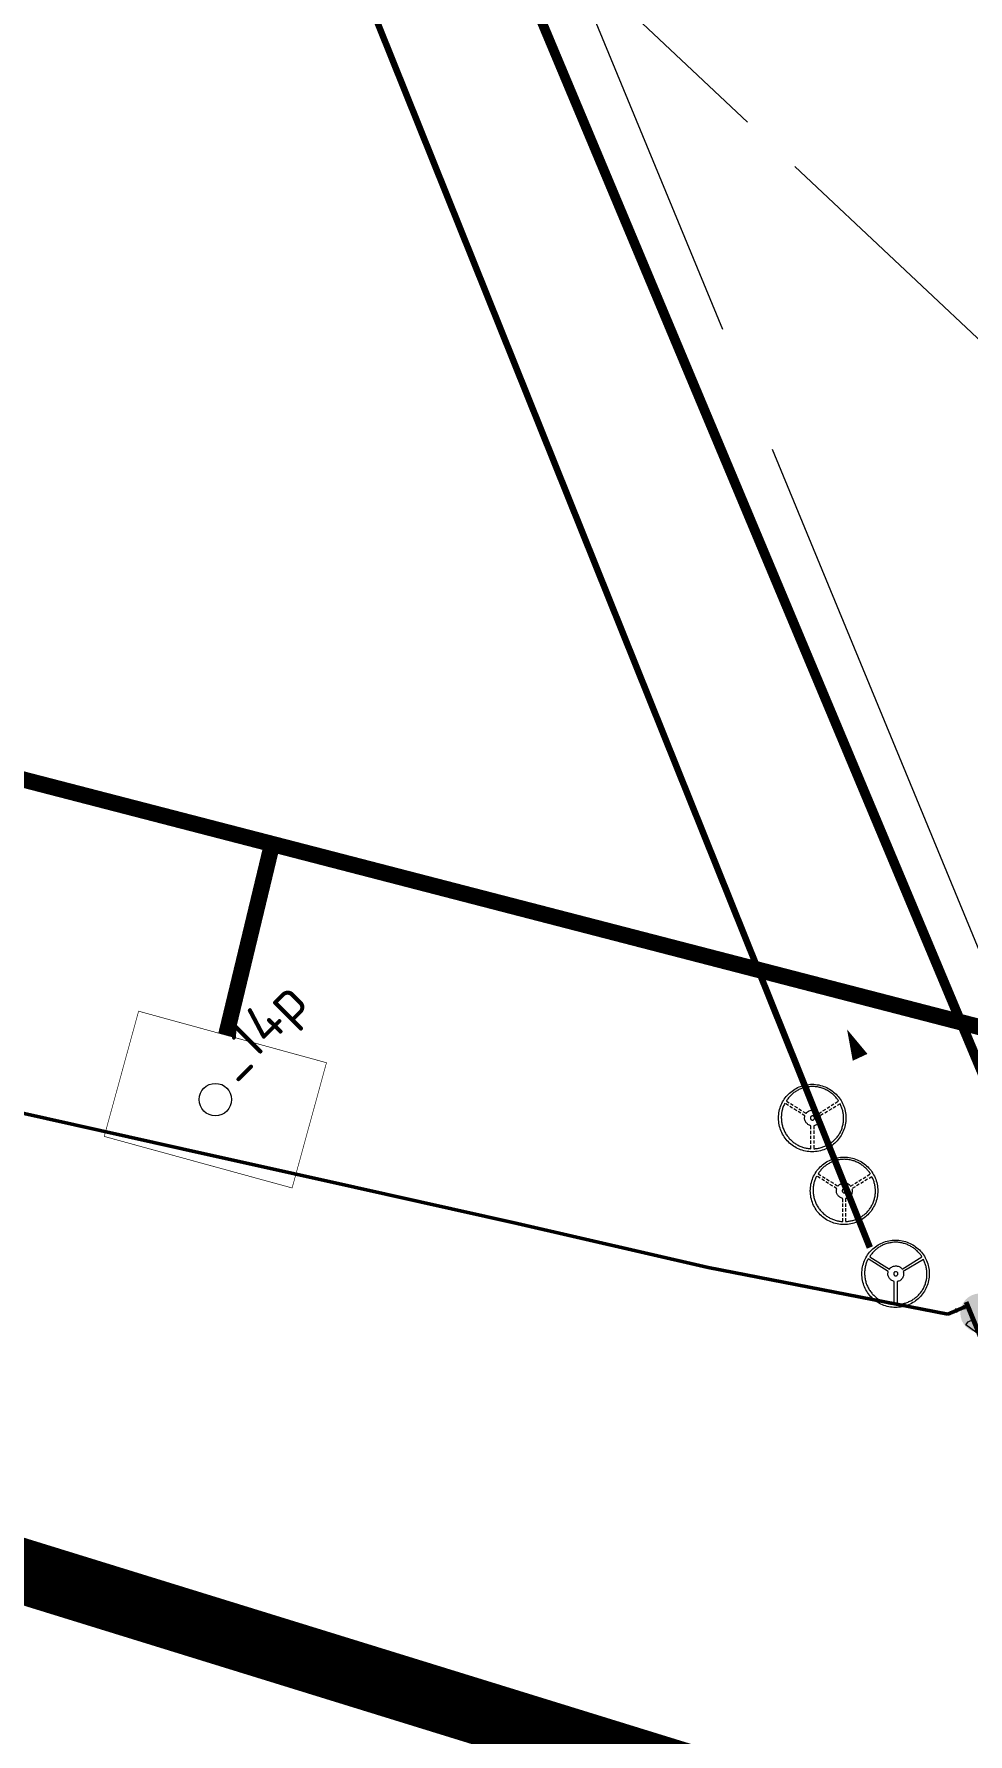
# Model space of a CAD drawing. Header units: millimetres. Extents: x 519 to 9564855, y -810 to 5021775.
# Drawn here: x 9529036 to 9529324, y 4997292 to 4997815 of the extents above; entities that cross this region are included whole.
import ezdxf

# ---------------------------------------------------------------- set-up
doc = ezdxf.new("R2010")
doc.units = ezdxf.units.MM
doc.header["$LTSCALE"] = 2
doc.header["$MEASUREMENT"] = 0
for name, pattern in [('92051501$0$DASHED', [0.75, 0.5, -0.25]), ('92051501$0$GROUND1', [60, 50, -10]), ('92051501$0$GROUND2', [35, 25, -10]), ('DASHED', [0.75, 0.5, -0.25]), ('HIDDEN2', [4.7625, 3.175, -1.5875])]:
    doc.linetypes.add(name, pattern=pattern)
for name, color, linetype in [('Existing roads', 41, 'Continuous'), ('FIBERGLASS', 212, 'Continuous'), ('Layer1', 1, 'Continuous'), ('OLD WELLS(dr.bfr2000)', 24, 'Continuous'), ('PPLINE_WAT', 7, 'WTR_LINE'), ('ROAD_FIELD', 255, '92051501$0$GROUND2'), ('водавод', 5, 'Continuous'), ('Скважины 2017г', 221, 'Continuous')]:
    doc.layers.add(name, color=color, linetype=linetype)
doc.layers.add('Land lease as of 24.06.2004', color=47, linetype='HIDDEN2', lineweight=70)
doc.layers.add('СНГ_трубопроводы', color=244, linetype='Continuous', lineweight=50)
doc.styles.add('92051501$0$STANDARD', font='simplex.shx')
doc.styles.add('Elect', font='isocpeur.ttf')
doc.linetypes.add('WTR_LINE', pattern='A,0.5,-0.2,["W",92051501$0$STANDARD,S=0.1,R=0,X=-0.1,Y=-0.05],-0.05', length=0.75)

# ---------------------------------------------------------------- blocks, each defined once
blk = doc.blocks.new('A$C55F11AF4')
at = {"layer": 'водавод', "linetype": 'ByBlock', "lineweight": 50, "ltscale": 0.5}
for p, q in [((1467.62, 67.34, -26.58), (1539.27, 51.22, -26.38)), ((1539.27, 51.22, -26.38), (1592.4, 39.36, -26.5)), ((1592.4, 39.36, -26.5), (1642.48, 28.15, -26.37)), ((1642.48, 28.15, -26.37), (1701.23, 14.49, -26.35)), ((1701.23, 14.49, -26.35), (1775, 0, -10.19)), ((1781.12, 2.6, -27.27), (1775, 0, -10.19))]:
    blk.add_line(p, q, dxfattribs=at)
at = {"layer": 'водавод', "color": 5, "lineweight": 50, "elevation": -20.92}
blk.add_lwpolyline([(1777.49, 1.09, 1.6, 0, 0), (1778.87, 1.65, 0, 1.6, 0), (1780.24, 2.21, 1.6, 1.6, 0)], format="xyseb", dxfattribs=at)

msp = doc.modelspace()

# ---------------------------------------------------------------- hatches: boundary and pattern name
at = {"layer": 'FIBERGLASS', "linetype": 'DASHED', "lineweight": 0, "ltscale": 0.3}
h = msp.add_hatch(color=256, dxfattribs=at)
h.paths.add_polyline_path([(9529333.47635, 4997421.25043), (9529321.42098, 4997421.25043, -1)])
h.paths.add_polyline_path([(9529327.44866, 4997421.25043), (9529333.47635, 4997421.25043, -0.414213562), (9529327.44866, 4997415.22274)])
h.paths.add_polyline_path([(9529321.42098, 4997421.25043), (9529327.44866, 4997421.25043), (9529327.44866, 4997415.22274, -0.414213562)])

# ---------------------------------------------------------------- linework, layer by layer
at = {"layer": 'Existing roads', "linetype": 'ByBlock', "lineweight": 0, "ltscale": 5, "const_width": 5}
for points in [[(9529346.41595, 4997504.39221), (9528890.37183, 4997622.44755)], [(9529109.48394, 4997565.72638), (9529095.32175, 4997506.82758)]]:
    msp.add_lwpolyline(points, dxfattribs=at)
at = {"layer": 'FIBERGLASS', "color": 3, "linetype": 'DASHED', "lineweight": 0, "ltscale": 0.07, "const_width": 3}
msp.add_lwpolyline([(9528010.58, 5000051.16), (9527699.68, 4999386.58), (9528736.56, 4998907.18), (9529366.4667, 4997403.7465)], dxfattribs=at)
at = {"layer": 'FIBERGLASS', "lineweight": 0, "const_width": 2}
msp.add_lwpolyline([(9529293.563, 4997441.43798), (9529088.65436, 4997951.20833), (9528928.57813, 4998353.30724)], dxfattribs=at)
at = {"layer": 'FIBERGLASS', "lineweight": 0, "ltscale": 25}
msp.add_lwpolyline([(9529286.53428, 4997508.61591, 0, 5, 0), (9529290.55896, 4997500.00889, 8, 8, 0)], format="xyseb", dxfattribs=at)
at = {"layer": 'FIBERGLASS', "linetype": '92051501$0$DASHED', "lineweight": 0}
for points in [[(9529275.81739, 4997491.7096), (9529275.81739, 4997491.7096), (9529276.34711, 4997491.69922), (9529276.86645, 4997491.65767), (9529277.38578, 4997491.58496), (9529277.89473, 4997491.50187), (9529278.39329, 4997491.37723), (9529278.88147, 4997491.2422), (9529279.36964, 4997491.07602), (9529279.83704, 4997490.88905), (9529280.29406, 4997490.68132), (9529280.74069, 4997490.45281), (9529281.17693, 4997490.20353), (9529281.60279, 4997489.93348), (9529282.00787, 4997489.64265), (9529282.40256, 4997489.33105), (9529282.77648, 4997489.00906), (9529283.14002, 4997488.6663), (9529283.48278, 4997488.30276), (9529283.81515, 4997487.92884), (9529284.12676, 4997487.53415), (9529284.41758, 4997487.12907), (9529284.68764, 4997486.70321), (9529284.93692, 4997486.26697), (9529285.16543, 4997485.82034), (9529285.38355, 4997485.36332), (9529285.57051, 4997484.88554), (9529285.7367, 4997484.40775), (9529285.87172, 4997483.90918), (9529285.98598, 4997483.41062), (9529286.07946, 4997482.90167), (9529286.15216, 4997482.38234), (9529286.19371, 4997481.85262), (9529286.2041, 4997481.32289), (9529286.2041, 4997481.32289), (9529286.19371, 4997480.78279), (9529286.15216, 4997480.25306), (9529286.07946, 4997479.73373), (9529285.98598, 4997479.22478), (9529285.87172, 4997478.72622), (9529285.7367, 4997478.22765), (9529285.57051, 4997477.73948), (9529285.38355, 4997477.27208), (9529285.16543, 4997476.81506), (9529284.93692, 4997476.36843), (9529284.68764, 4997475.93219), (9529284.41758, 4997475.50634), (9529284.12676, 4997475.10125), (9529283.81515, 4997474.70656), (9529283.48278, 4997474.33264), (9529283.14002, 4997473.9691), (9529282.77648, 4997473.62634), (9529282.40256, 4997473.30435), (9529282.00787, 4997472.99275), (9529281.60279, 4997472.70192), (9529281.17693, 4997472.43187), (9529280.74069, 4997472.18259), (9529280.29406, 4997471.95408), (9529279.83704, 4997471.74635), (9529279.36964, 4997471.55939), (9529278.88147, 4997471.40359), (9529278.39329, 4997471.25817), (9529277.89473, 4997471.14392), (9529277.38578, 4997471.05044), (9529276.86645, 4997470.98812), (9529276.34711, 4997470.94657), (9529275.81739, 4997470.93618), (9529275.81739, 4997470.93618), (9529275.27728, 4997470.94657), (9529274.74756, 4997470.98812), (9529274.22822, 4997471.05044), (9529273.71927, 4997471.14392), (9529273.21032, 4997471.25817), (9529272.72215, 4997471.40359), (9529272.23397, 4997471.55939), (9529271.76657, 4997471.74635), (9529271.29917, 4997471.95408), (9529270.85254, 4997472.18259), (9529270.4163, 4997472.43187), (9529270.00083, 4997472.70192), (9529269.59575, 4997472.99275), (9529269.20105, 4997473.30435), (9529268.82713, 4997473.62634), (9529268.4636, 4997473.9691), (9529268.12083, 4997474.33264), (9529267.78846, 4997474.70656), (9529267.48725, 4997475.10125), (9529267.19642, 4997475.50634), (9529266.92636, 4997475.93219), (9529266.67708, 4997476.36843), (9529266.44857, 4997476.81506), (9529266.24084, 4997477.27208), (9529266.05388, 4997477.73948), (9529265.89808, 4997478.22765), (9529265.75266, 4997478.72622), (9529265.63841, 4997479.22478), (9529265.54493, 4997479.73373), (9529265.48261, 4997480.25306), (9529265.44106, 4997480.78279), (9529265.43068, 4997481.32289), (9529265.43068, 4997481.32289), (9529265.44106, 4997481.85262), (9529265.48261, 4997482.38234), (9529265.54493, 4997482.90167), (9529265.63841, 4997483.41062), (9529265.75266, 4997483.90918), (9529265.89808, 4997484.40775), (9529266.05388, 4997484.88554), (9529266.24084, 4997485.36332), (9529266.44857, 4997485.82034), (9529266.67708, 4997486.26697), (9529266.92636, 4997486.70321), (9529267.19642, 4997487.12907), (9529267.48725, 4997487.53415), (9529267.78846, 4997487.92884), (9529268.12083, 4997488.30276), (9529268.4636, 4997488.6663), (9529268.82713, 4997489.00906), (9529269.20105, 4997489.33105), (9529269.59575, 4997489.64265), (9529270.00083, 4997489.93348), (9529270.4163, 4997490.20353), (9529270.85254, 4997490.45281), (9529271.29917, 4997490.68132), (9529271.76657, 4997490.88905), (9529272.23397, 4997491.07602), (9529272.72215, 4997491.2422), (9529273.21032, 4997491.37723), (9529273.71927, 4997491.50187), (9529274.22822, 4997491.58496), (9529274.74756, 4997491.65767), (9529275.27728, 4997491.69922), (9529275.81739, 4997491.7096)], [(9529273.94778, 4997482.74587), (9529273.94778, 4997482.74587), (9529274.15551, 4997482.99515), (9529274.39441, 4997483.21328), (9529274.65408, 4997483.38985), (9529274.91374, 4997483.52488), (9529275.19418, 4997483.61836), (9529275.48501, 4997483.69106), (9529275.77584, 4997483.72222), (9529276.06667, 4997483.72222), (9529276.34711, 4997483.69106), (9529276.62755, 4997483.62874), (9529276.88722, 4997483.54565), (9529277.12611, 4997483.4314), (9529277.35462, 4997483.29637), (9529277.54158, 4997483.13018), (9529277.70777, 4997482.95361), (9529277.8428, 4997482.74587), (9529283.92941, 4997486.5578), (9529283.92941, 4997486.5578), (9529283.78399, 4997486.79669), (9529283.61781, 4997487.0252), (9529283.45162, 4997487.25371), (9529283.27505, 4997487.48221), (9529283.08808, 4997487.70033), (9529282.90112, 4997487.91846), (9529282.69339, 4997488.12619), (9529282.48566, 4997488.33392), (9529282.26753, 4997488.53127), (9529282.04941, 4997488.72862), (9529281.81052, 4997488.91558), (9529281.57163, 4997489.09215), (9529281.33273, 4997489.26873), (9529281.08345, 4997489.43491), (9529280.82378, 4997489.6011), (9529280.56411, 4997489.74652), (9529280.29406, 4997489.89193), (9529280.02401, 4997490.03734), (9529279.74356, 4997490.16198), (9529279.46312, 4997490.28663), (9529279.18268, 4997490.40088), (9529278.89185, 4997490.50475), (9529278.60103, 4997490.59823), (9529278.3102, 4997490.68132), (9529278.00898, 4997490.76441), (9529277.70777, 4997490.82673), (9529277.40655, 4997490.88905), (9529277.09495, 4997490.94099), (9529276.79374, 4997490.97215), (9529276.48214, 4997491.00331), (9529276.17054, 4997491.01369), (9529275.85893, 4997491.02408), (9529275.85893, 4997491.02408), (9529275.54733, 4997491.01369), (9529275.23573, 4997491.00331), (9529274.92413, 4997490.97215), (9529274.61253, 4997490.94099), (9529274.31131, 4997490.88905), (9529274.0101, 4997490.83712), (9529273.70889, 4997490.7748), (9529273.41806, 4997490.70209), (9529273.11684, 4997490.60861), (9529272.8364, 4997490.51513), (9529272.54557, 4997490.42165), (9529272.26513, 4997490.3074), (9529271.99508, 4997490.18276), (9529271.72502, 4997490.05812), (9529271.45497, 4997489.92309), (9529271.1953, 4997489.77768), (9529270.93563, 4997489.63226), (9529270.68635, 4997489.46608), (9529270.43707, 4997489.29989), (9529270.19818, 4997489.1337), (9529269.96967, 4997488.94674), (9529269.74116, 4997488.75978), (9529269.52304, 4997488.57282), (9529269.30492, 4997488.36508), (9529269.09719, 4997488.15735), (9529268.89984, 4997487.94962), (9529268.71288, 4997487.73149), (9529268.52592, 4997487.50299), (9529268.34934, 4997487.27448), (9529268.17277, 4997487.04597), (9529268.01697, 4997486.80708), (9529267.86117, 4997486.5578), (9529273.94778, 4997482.74587)], [(9529275.41231, 4997478.93395), (9529275.41231, 4997478.93395), (9529275.17341, 4997479.01704), (9529274.9449, 4997479.11052), (9529274.7164, 4997479.23517), (9529274.50866, 4997479.37019), (9529274.31131, 4997479.52599), (9529274.13474, 4997479.69218), (9529273.96855, 4997479.87914), (9529273.83353, 4997480.07649), (9529273.70889, 4997480.28422), (9529273.60502, 4997480.50234), (9529273.53231, 4997480.73085), (9529273.48038, 4997480.96975), (9529273.4596, 4997481.21903), (9529273.46999, 4997481.46831), (9529273.51154, 4997481.71759), (9529273.58424, 4997481.97726), (9529267.38338, 4997485.87227), (9529267.38338, 4997485.87227), (9529267.24835, 4997485.62299), (9529267.12371, 4997485.37371), (9529267.00946, 4997485.11404), (9529266.90559, 4997484.85438), (9529266.80172, 4997484.58432), (9529266.70824, 4997484.30388), (9529266.62515, 4997484.03383), (9529266.55244, 4997483.743), (9529266.49012, 4997483.46256), (9529266.43819, 4997483.17173), (9529266.38625, 4997482.8809), (9529266.35509, 4997482.59007), (9529266.32393, 4997482.28886), (9529266.30316, 4997481.98764), (9529266.29277, 4997481.68643), (9529266.29277, 4997481.38521), (9529266.30316, 4997481.084), (9529266.32393, 4997480.78279), (9529266.34471, 4997480.47118), (9529266.38625, 4997480.16997), (9529266.4278, 4997479.86875), (9529266.49012, 4997479.56754), (9529266.55244, 4997479.26633), (9529266.62515, 4997478.96511), (9529266.70824, 4997478.6639), (9529266.80172, 4997478.37307), (9529266.90559, 4997478.08224), (9529267.01984, 4997477.79141), (9529267.14448, 4997477.50058), (9529267.27951, 4997477.22014), (9529267.42493, 4997476.9397), (9529267.58073, 4997476.65926), (9529267.58073, 4997476.65926), (9529267.73653, 4997476.38921), (9529267.9131, 4997476.12954), (9529268.07929, 4997475.86987), (9529268.26625, 4997475.62059), (9529268.4636, 4997475.3817), (9529268.66094, 4997475.1428), (9529268.85829, 4997474.91429), (9529269.07641, 4997474.69617), (9529269.28415, 4997474.48844), (9529269.51265, 4997474.2807), (9529269.74116, 4997474.08336), (9529269.98006, 4997473.8964), (9529270.21895, 4997473.70944), (9529270.45784, 4997473.54325), (9529270.70713, 4997473.37706), (9529270.96679, 4997473.22126), (9529271.21607, 4997473.06546), (9529271.48613, 4997472.93043), (9529271.7458, 4997472.7954), (9529272.01585, 4997472.67076), (9529272.28591, 4997472.55651), (9529272.56635, 4997472.45264), (9529272.8364, 4997472.34878), (9529273.11684, 4997472.26568), (9529273.40767, 4997472.18259), (9529273.68811, 4997472.10988), (9529273.96855, 4997472.04756), (9529274.25938, 4997471.99563), (9529274.55021, 4997471.94369), (9529274.83065, 4997471.91253), (9529275.12148, 4997471.89176), (9529275.41231, 4997471.87099), (9529275.41231, 4997478.93395)], [(9529278.20633, 4997481.97726), (9529278.20633, 4997481.97726), (9529278.26865, 4997481.7072), (9529278.29981, 4997481.43715), (9529278.29981, 4997481.17748), (9529278.27904, 4997480.9282), (9529278.23749, 4997480.67892), (9529278.17517, 4997480.44002), (9529278.08169, 4997480.2219), (9529277.97782, 4997480.01417), (9529277.8428, 4997479.81682), (9529277.67661, 4997479.62986), (9529277.50003, 4997479.47406), (9529277.30269, 4997479.31826), (9529277.08457, 4997479.19362), (9529276.84567, 4997479.08975), (9529276.586, 4997478.99627), (9529276.30556, 4997478.93395), (9529276.30556, 4997471.87099), (9529276.30556, 4997471.87099), (9529276.586, 4997471.88137), (9529276.86645, 4997471.90215), (9529277.14689, 4997471.93331), (9529277.42733, 4997471.97485), (9529277.70777, 4997472.02679), (9529277.98821, 4997472.07872), (9529278.26865, 4997472.15143), (9529278.54909, 4997472.22414), (9529278.82953, 4997472.30723), (9529279.10997, 4997472.40071), (9529279.39042, 4997472.50458), (9529279.66047, 4997472.60844), (9529279.93052, 4997472.73308), (9529280.20058, 4997472.85773), (9529280.47063, 4997472.99275), (9529280.7303, 4997473.13817), (9529280.98997, 4997473.28358), (9529281.24964, 4997473.44977), (9529281.49892, 4997473.61595), (9529281.7482, 4997473.79253), (9529281.98709, 4997473.9691), (9529282.22599, 4997474.16645), (9529282.4545, 4997474.3638), (9529282.683, 4997474.57153), (9529282.90112, 4997474.77927), (9529283.10886, 4997475.00777), (9529283.31659, 4997475.23628), (9529283.51394, 4997475.47518), (9529283.7009, 4997475.71407), (9529283.88786, 4997475.96335), (9529284.05405, 4997476.22302), (9529284.22024, 4997476.49307), (9529284.22024, 4997476.49307), (9529284.37604, 4997476.77351), (9529284.52145, 4997477.05396), (9529284.65648, 4997477.34478), (9529284.78112, 4997477.62523), (9529284.88499, 4997477.91605), (9529284.98885, 4997478.21727), (9529285.08233, 4997478.5081), (9529285.16543, 4997478.79892), (9529285.23813, 4997479.10014), (9529285.31084, 4997479.40135), (9529285.36277, 4997479.69218), (9529285.40432, 4997479.9934), (9529285.43548, 4997480.29461), (9529285.46664, 4997480.59582), (9529285.47703, 4997480.88665), (9529285.48741, 4997481.18787), (9529285.48741, 4997481.48908), (9529285.46664, 4997481.77991), (9529285.44587, 4997482.07074), (9529285.41471, 4997482.37195), (9529285.38355, 4997482.66278), (9529285.33161, 4997482.94322), (9529285.27968, 4997483.23405), (9529285.20697, 4997483.51449), (9529285.13427, 4997483.79493), (9529285.05117, 4997484.07537), (9529284.95769, 4997484.35581), (9529284.86421, 4997484.62587), (9529284.74996, 4997484.88554), (9529284.6357, 4997485.15559), (9529284.51106, 4997485.41526), (9529284.37604, 4997485.66454), (9529278.20633, 4997481.97726)], [(9529275.90048, 4997481.97726), (9529275.90048, 4997481.97726), (9529275.76545, 4997481.96687), (9529275.64081, 4997481.92532), (9529275.53695, 4997481.863), (9529275.43308, 4997481.7903), (9529275.36037, 4997481.68643), (9529275.29805, 4997481.58256), (9529275.25651, 4997481.45792), (9529275.24612, 4997481.32289), (9529275.24612, 4997481.32289), (9529275.25651, 4997481.18787), (9529275.29805, 4997481.07361), (9529275.36037, 4997480.95936), (9529275.43308, 4997480.86588), (9529275.53695, 4997480.78279), (9529275.64081, 4997480.73085), (9529275.76545, 4997480.6893), (9529275.90048, 4997480.67892), (9529275.90048, 4997480.67892), (9529276.03551, 4997480.6893), (9529276.14976, 4997480.73085), (9529276.26402, 4997480.78279), (9529276.3575, 4997480.86588), (9529276.44059, 4997480.95936), (9529276.49252, 4997481.07361), (9529276.53407, 4997481.18787), (9529276.54446, 4997481.32289), (9529276.54446, 4997481.32289), (9529276.53407, 4997481.45792), (9529276.49252, 4997481.58256), (9529276.44059, 4997481.68643), (9529276.3575, 4997481.7903), (9529276.26402, 4997481.863), (9529276.14976, 4997481.92532), (9529276.03551, 4997481.96687), (9529275.90048, 4997481.97726)], [(9529285.61251, 4997469.29244), (9529285.61251, 4997469.29244), (9529286.14223, 4997469.28205), (9529286.66157, 4997469.24051), (9529287.1809, 4997469.1678), (9529287.68985, 4997469.08471), (9529288.18841, 4997468.96007), (9529288.67659, 4997468.82504), (9529289.16476, 4997468.65885), (9529289.63217, 4997468.47189), (9529290.08918, 4997468.26416), (9529290.53581, 4997468.03565), (9529290.97205, 4997467.78637), (9529291.39791, 4997467.51631), (9529291.80299, 4997467.22549), (9529292.19768, 4997466.91388), (9529292.57161, 4997466.5919), (9529292.93514, 4997466.24914), (9529293.2779, 4997465.8856), (9529293.61028, 4997465.51168), (9529293.92188, 4997465.11698), (9529294.21271, 4997464.7119), (9529294.48276, 4997464.28605), (9529294.73204, 4997463.84981), (9529294.96055, 4997463.40318), (9529295.17867, 4997462.94616), (9529295.36563, 4997462.46837), (9529295.53182, 4997461.99058), (9529295.66685, 4997461.49202), (9529295.7811, 4997460.99346), (9529295.87458, 4997460.48451), (9529295.94729, 4997459.96518), (9529295.98883, 4997459.43545), (9529295.99922, 4997458.90573), (9529295.99922, 4997458.90573), (9529295.98883, 4997458.36562), (9529295.94729, 4997457.8359), (9529295.87458, 4997457.31656), (9529295.7811, 4997456.80762), (9529295.66685, 4997456.30905), (9529295.53182, 4997455.81049), (9529295.36563, 4997455.32232), (9529295.17867, 4997454.85491), (9529294.96055, 4997454.3979), (9529294.73204, 4997453.95127), (9529294.48276, 4997453.51503), (9529294.21271, 4997453.08917), (9529293.92188, 4997452.68409), (9529293.61028, 4997452.2894), (9529293.2779, 4997451.91547), (9529292.93514, 4997451.55194), (9529292.57161, 4997451.20918), (9529292.19768, 4997450.88719), (9529291.80299, 4997450.57559), (9529291.39791, 4997450.28476), (9529290.97205, 4997450.01471), (9529290.53581, 4997449.76543), (9529290.08918, 4997449.53692), (9529289.63217, 4997449.32918), (9529289.16476, 4997449.14222), (9529288.67659, 4997448.98642), (9529288.18841, 4997448.84101), (9529287.68985, 4997448.72675), (9529287.1809, 4997448.63327), (9529286.66157, 4997448.57095), (9529286.14223, 4997448.52941), (9529285.61251, 4997448.51902), (9529285.61251, 4997448.51902), (9529285.0724, 4997448.52941), (9529284.54268, 4997448.57095), (9529284.02334, 4997448.63327), (9529283.51439, 4997448.72675), (9529283.00545, 4997448.84101), (9529282.51727, 4997448.98642), (9529282.02909, 4997449.14222), (9529281.56169, 4997449.32918), (9529281.09429, 4997449.53692), (9529280.64766, 4997449.76543), (9529280.21142, 4997450.01471), (9529279.79595, 4997450.28476), (9529279.39087, 4997450.57559), (9529278.99617, 4997450.88719), (9529278.62225, 4997451.20918), (9529278.25872, 4997451.55194), (9529277.91596, 4997451.91547), (9529277.58358, 4997452.2894), (9529277.28237, 4997452.68409), (9529276.99154, 4997453.08917), (9529276.72149, 4997453.51503), (9529276.4722, 4997453.95127), (9529276.2437, 4997454.3979), (9529276.03596, 4997454.85491), (9529275.849, 4997455.32232), (9529275.6932, 4997455.81049), (9529275.54779, 4997456.30905), (9529275.43353, 4997456.80762), (9529275.34005, 4997457.31656), (9529275.27773, 4997457.8359), (9529275.23619, 4997458.36562), (9529275.2258, 4997458.90573), (9529275.2258, 4997458.90573), (9529275.23619, 4997459.43545), (9529275.27773, 4997459.96518), (9529275.34005, 4997460.48451), (9529275.43353, 4997460.99346), (9529275.54779, 4997461.49202), (9529275.6932, 4997461.99058), (9529275.849, 4997462.46837), (9529276.03596, 4997462.94616), (9529276.2437, 4997463.40318), (9529276.4722, 4997463.84981), (9529276.72149, 4997464.28605), (9529276.99154, 4997464.7119), (9529277.28237, 4997465.11698), (9529277.58358, 4997465.51168), (9529277.91596, 4997465.8856), (9529278.25872, 4997466.24914), (9529278.62225, 4997466.5919), (9529278.99617, 4997466.91388), (9529279.39087, 4997467.22549), (9529279.79595, 4997467.51631), (9529280.21142, 4997467.78637), (9529280.64766, 4997468.03565), (9529281.09429, 4997468.26416), (9529281.56169, 4997468.47189), (9529282.02909, 4997468.65885), (9529282.51727, 4997468.82504), (9529283.00545, 4997468.96007), (9529283.51439, 4997469.08471), (9529284.02334, 4997469.1678), (9529284.54268, 4997469.24051), (9529285.0724, 4997469.28205), (9529285.61251, 4997469.29244)], [(9529283.7429, 4997460.32871), (9529283.7429, 4997460.32871), (9529283.95064, 4997460.57799), (9529284.18953, 4997460.79611), (9529284.4492, 4997460.97269), (9529284.70887, 4997461.10771), (9529284.98931, 4997461.20119), (9529285.28013, 4997461.2739), (9529285.57096, 4997461.30506), (9529285.86179, 4997461.30506), (9529286.14223, 4997461.2739), (9529286.42267, 4997461.21158), (9529286.68234, 4997461.12849), (9529286.92123, 4997461.01423), (9529287.14974, 4997460.87921), (9529287.3367, 4997460.71302), (9529287.50289, 4997460.53644), (9529287.63792, 4997460.32871), (9529293.72453, 4997464.14063), (9529293.72453, 4997464.14063), (9529293.57912, 4997464.37953), (9529293.41293, 4997464.60804), (9529293.24674, 4997464.83654), (9529293.07017, 4997465.06505), (9529292.88321, 4997465.28317), (9529292.69625, 4997465.50129), (9529292.48851, 4997465.70903), (9529292.28078, 4997465.91676), (9529292.06266, 4997466.11411), (9529291.84454, 4997466.31146), (9529291.60564, 4997466.49842), (9529291.36675, 4997466.67499), (9529291.12785, 4997466.85156), (9529290.87857, 4997467.01775), (9529290.6189, 4997467.18394), (9529290.35924, 4997467.32935), (9529290.08918, 4997467.47477), (9529289.81913, 4997467.62018), (9529289.53869, 4997467.74482), (9529289.25824, 4997467.86946), (9529288.9778, 4997467.98372), (9529288.68698, 4997468.08758), (9529288.39615, 4997468.18106), (9529288.10532, 4997468.26416), (9529287.80411, 4997468.34725), (9529287.50289, 4997468.40957), (9529287.20168, 4997468.47189), (9529286.89007, 4997468.52382), (9529286.58886, 4997468.55499), (9529286.27726, 4997468.58615), (9529285.96566, 4997468.59653), (9529285.65406, 4997468.60692), (9529285.65406, 4997468.60692), (9529285.34245, 4997468.59653), (9529285.03085, 4997468.58615), (9529284.71925, 4997468.55499), (9529284.40765, 4997468.52382), (9529284.10644, 4997468.47189), (9529283.80522, 4997468.41996), (9529283.50401, 4997468.35764), (9529283.21318, 4997468.28493), (9529282.91196, 4997468.19145), (9529282.63152, 4997468.09797), (9529282.3407, 4997468.00449), (9529282.06025, 4997467.89024), (9529281.7902, 4997467.7656), (9529281.52015, 4997467.64095), (9529281.25009, 4997467.50593), (9529280.99042, 4997467.36051), (9529280.73076, 4997467.2151), (9529280.48147, 4997467.04891), (9529280.23219, 4997466.88272), (9529279.9933, 4997466.71654), (9529279.76479, 4997466.52958), (9529279.53628, 4997466.34262), (9529279.31816, 4997466.15565), (9529279.10004, 4997465.94792), (9529278.89231, 4997465.74019), (9529278.69496, 4997465.53245), (9529278.508, 4997465.31433), (9529278.32104, 4997465.08582), (9529278.14446, 4997464.85732), (9529277.96789, 4997464.62881), (9529277.81209, 4997464.38991), (9529277.65629, 4997464.14063), (9529283.7429, 4997460.32871)], [(9529285.20743, 4997456.51679), (9529285.20743, 4997456.51679), (9529284.96853, 4997456.59988), (9529284.74003, 4997456.69336), (9529284.51152, 4997456.818), (9529284.30378, 4997456.95303), (9529284.10644, 4997457.10883), (9529283.92986, 4997457.27502), (9529283.76367, 4997457.46198), (9529283.62865, 4997457.65933), (9529283.50401, 4997457.86706), (9529283.40014, 4997458.08518), (9529283.32743, 4997458.31369), (9529283.2755, 4997458.55258), (9529283.25473, 4997458.80186), (9529283.26511, 4997459.05115), (9529283.30666, 4997459.30043), (9529283.37937, 4997459.56009), (9529277.1785, 4997463.45511), (9529277.1785, 4997463.45511), (9529277.04347, 4997463.20583), (9529276.91883, 4997462.95655), (9529276.80458, 4997462.69688), (9529276.70071, 4997462.43721), (9529276.59684, 4997462.16716), (9529276.50336, 4997461.88672), (9529276.42027, 4997461.61666), (9529276.34756, 4997461.32583), (9529276.28524, 4997461.04539), (9529276.23331, 4997460.75457), (9529276.18138, 4997460.46374), (9529276.15022, 4997460.17291), (9529276.11906, 4997459.8717), (9529276.09828, 4997459.57048), (9529276.0879, 4997459.26927), (9529276.0879, 4997458.96805), (9529276.09828, 4997458.66684), (9529276.11906, 4997458.36562), (9529276.13983, 4997458.05402), (9529276.18138, 4997457.75281), (9529276.22292, 4997457.45159), (9529276.28524, 4997457.15038), (9529276.34756, 4997456.84916), (9529276.42027, 4997456.54795), (9529276.50336, 4997456.24673), (9529276.59684, 4997455.95591), (9529276.70071, 4997455.66508), (9529276.81497, 4997455.37425), (9529276.93961, 4997455.08342), (9529277.07463, 4997454.80298), (9529277.22005, 4997454.52254), (9529277.37585, 4997454.2421), (9529277.37585, 4997454.2421), (9529277.53165, 4997453.97204), (9529277.70822, 4997453.71238), (9529277.87441, 4997453.45271), (9529278.06137, 4997453.20343), (9529278.25872, 4997452.96453), (9529278.45607, 4997452.72564), (9529278.65341, 4997452.49713), (9529278.87153, 4997452.27901), (9529279.07927, 4997452.07128), (9529279.30778, 4997451.86354), (9529279.53628, 4997451.66619), (9529279.77518, 4997451.47923), (9529280.01407, 4997451.29227), (9529280.25297, 4997451.12608), (9529280.50225, 4997450.9599), (9529280.76192, 4997450.8041), (9529281.0112, 4997450.6483), (9529281.28125, 4997450.51327), (9529281.54092, 4997450.37824), (9529281.81097, 4997450.2536), (9529282.08103, 4997450.13935), (9529282.36147, 4997450.03548), (9529282.63152, 4997449.93161), (9529282.91196, 4997449.84852), (9529283.20279, 4997449.76543), (9529283.48323, 4997449.69272), (9529283.76367, 4997449.6304), (9529284.0545, 4997449.57847), (9529284.34533, 4997449.52653), (9529284.62577, 4997449.49537), (9529284.9166, 4997449.4746), (9529285.20743, 4997449.45382), (9529285.20743, 4997456.51679)], [(9529285.6956, 4997459.56009), (9529285.6956, 4997459.56009), (9529285.56058, 4997459.54971), (9529285.43594, 4997459.50816), (9529285.33207, 4997459.44584), (9529285.2282, 4997459.37313), (9529285.15549, 4997459.26927), (9529285.09317, 4997459.1654), (9529285.05163, 4997459.04076), (9529285.04124, 4997458.90573), (9529285.04124, 4997458.90573), (9529285.05163, 4997458.7707), (9529285.09317, 4997458.65645), (9529285.15549, 4997458.5422), (9529285.2282, 4997458.44872), (9529285.33207, 4997458.36562), (9529285.43594, 4997458.31369), (9529285.56058, 4997458.27214), (9529285.6956, 4997458.26176), (9529285.6956, 4997458.26176), (9529285.83063, 4997458.27214), (9529285.94488, 4997458.31369), (9529286.05914, 4997458.36562), (9529286.15262, 4997458.44872), (9529286.23571, 4997458.5422), (9529286.28765, 4997458.65645), (9529286.32919, 4997458.7707), (9529286.33958, 4997458.90573), (9529286.33958, 4997458.90573), (9529286.32919, 4997459.04076), (9529286.28765, 4997459.1654), (9529286.23571, 4997459.26927), (9529286.15262, 4997459.37313), (9529286.05914, 4997459.44584), (9529285.94488, 4997459.50816), (9529285.83063, 4997459.54971), (9529285.6956, 4997459.56009)], [(9529288.00145, 4997459.56009), (9529288.00145, 4997459.56009), (9529288.06377, 4997459.29004), (9529288.09493, 4997459.01998), (9529288.09493, 4997458.76032), (9529288.07416, 4997458.51104), (9529288.03261, 4997458.26176), (9529287.97029, 4997458.02286), (9529287.87681, 4997457.80474), (9529287.77295, 4997457.59701), (9529287.63792, 4997457.39966), (9529287.47173, 4997457.2127), (9529287.29516, 4997457.0569), (9529287.09781, 4997456.9011), (9529286.87969, 4997456.77646), (9529286.64079, 4997456.67259), (9529286.38113, 4997456.57911), (9529286.10068, 4997456.51679), (9529286.10068, 4997449.45382), (9529286.10068, 4997449.45382), (9529286.38113, 4997449.46421), (9529286.66157, 4997449.48498), (9529286.94201, 4997449.51614), (9529287.22245, 4997449.55769), (9529287.50289, 4997449.60963), (9529287.78333, 4997449.66156), (9529288.06377, 4997449.73427), (9529288.34421, 4997449.80697), (9529288.62466, 4997449.89007), (9529288.9051, 4997449.98355), (9529289.18554, 4997450.08741), (9529289.45559, 4997450.19128), (9529289.72565, 4997450.31592), (9529289.9957, 4997450.44056), (9529290.26576, 4997450.57559), (9529290.52542, 4997450.721), (9529290.78509, 4997450.86642), (9529291.04476, 4997451.0326), (9529291.29404, 4997451.19879), (9529291.54332, 4997451.37537), (9529291.78222, 4997451.55194), (9529292.02111, 4997451.74929), (9529292.24962, 4997451.94664), (9529292.47813, 4997452.15437), (9529292.69625, 4997452.3621), (9529292.90398, 4997452.59061), (9529293.11171, 4997452.81912), (9529293.30906, 4997453.05801), (9529293.49602, 4997453.29691), (9529293.68298, 4997453.54619), (9529293.84917, 4997453.80586), (9529294.01536, 4997454.07591), (9529294.01536, 4997454.07591), (9529294.17116, 4997454.35635), (9529294.31657, 4997454.63679), (9529294.4516, 4997454.92762), (9529294.57624, 4997455.20806), (9529294.68011, 4997455.49889), (9529294.78397, 4997455.8001), (9529294.87746, 4997456.09093), (9529294.96055, 4997456.38176), (9529295.03326, 4997456.68298), (9529295.10596, 4997456.98419), (9529295.1579, 4997457.27502), (9529295.19944, 4997457.57623), (9529295.2306, 4997457.87745), (9529295.26176, 4997458.17866), (9529295.27215, 4997458.46949), (9529295.28254, 4997458.7707), (9529295.28254, 4997459.07192), (9529295.26176, 4997459.36275), (9529295.24099, 4997459.65357), (9529295.20983, 4997459.95479), (9529295.17867, 4997460.24562), (9529295.12674, 4997460.52606), (9529295.0748, 4997460.81689), (9529295.0021, 4997461.09733), (9529294.92939, 4997461.37777), (9529294.8463, 4997461.65821), (9529294.75281, 4997461.93865), (9529294.65933, 4997462.2087), (9529294.54508, 4997462.46837), (9529294.43083, 4997462.73843), (9529294.30619, 4997462.99809), (9529294.17116, 4997463.24738), (9529288.00145, 4997459.56009)]]:
    msp.add_lwpolyline(points, dxfattribs=at)
at = {"layer": 'FIBERGLASS', "color": 200, "linetype": 'ByBlock', "lineweight": 0, "ltscale": 50, "const_width": 1.5}
msp.add_lwpolyline([(9530707.85, 4995218.6), (9530669.403, 4995219.7328), (9530422.8818, 4995294.5192), (9530331.828, 4995348.2766), (9530246.0607, 4995410.2936), (9530167.9252, 4995486.7018), (9530103.2613, 4995572.3953), (9529876.04802, 4996091.69159), (9529796.1974, 4996274.1903), (9529645.70864, 4996639.35169), (9529515.04144, 4996957.45398), (9529468.47673, 4997070.81329), (9529432.00257, 4997159.60767), (9529400.83594, 4997235.48116), (9529323.1983, 4997424.6537)], dxfattribs=at)
at = {"layer": 'Land lease as of 24.06.2004', "color": 34, "linetype": 'DASHED', "lineweight": 0, "ltscale": 50, "const_width": 20}
msp.add_lwpolyline([(9519654.3, 5003739.6), (9532971.6, 5004566.6), (9534671.1, 5001241.4), (9547648.8, 4998330.8), (9546800.6, 4994774.1), (9538599.5, 4994719.2), (9534700.1, 4995931.6), (9534118, 4994384.9), (9531927.8, 4994990.9), (9532139.5, 4996381.2), (9522290.1, 4999426.3), (9519885.3, 4999727), (9519654.3, 5003739.6)], dxfattribs=at)
at = {"layer": 'Layer1', "color": 0, "linetype": 'ByBlock', "lineweight": 0, "ltscale": 7}
msp.add_lwpolyline([(9530705.86, 4995224.04), (9530694.2161, 4995224.7241), (9530496.8516, 4995451.2056), (9530321.195, 4995544.0739), (9530194.95182, 4995724.42032), (9529958.1212, 4996062.6051), (9529913.3441, 4996125.1016), (9529861.114, 4996201.55859), (9529820.4402, 4996261.5967), (9529804.0007, 4996285.0545), (9529552.49028, 4996889.06007), (9529469.41148, 4997088.57491), (9529372.94876, 4997320.23138), (9529335.4325, 4997410.4927), (9529333.52687, 4997409.72992), (9529332.368, 4997409.2843), (9529331.3384, 4997408.9399), (9529329.6465, 4997412.7738), (9529323.0895, 4997417.5883), (9529323.7919, 4997418.5782), (9529325.3863, 4997419.3087)], dxfattribs=at)
at = {"layer": 'OLD WELLS(dr.bfr2000)', "lineweight": 0}
msp.add_circle((9529092, 4997487), 5, dxfattribs=at)
at = {"layer": 'PPLINE_WAT', "lineweight": 0}
for points in [[(9529301.47749, 4997443.74469), (9529301.47749, 4997443.74469), (9529302.00721, 4997443.7343), (9529302.52654, 4997443.69276), (9529303.04588, 4997443.62005), (9529303.55483, 4997443.53696), (9529304.05339, 4997443.41232), (9529304.54157, 4997443.27729), (9529305.02974, 4997443.1111), (9529305.49714, 4997442.92414), (9529305.95416, 4997442.71641), (9529306.40079, 4997442.4879), (9529306.83703, 4997442.23862), (9529307.26288, 4997441.96856), (9529307.66797, 4997441.67774), (9529308.06266, 4997441.36613), (9529308.43658, 4997441.04415), (9529308.80012, 4997440.70139), (9529309.14288, 4997440.33785), (9529309.47525, 4997439.96393), (9529309.78685, 4997439.56923), (9529310.07768, 4997439.16415), (9529310.34774, 4997438.7383), (9529310.59702, 4997438.30206), (9529310.82553, 4997437.85543), (9529311.04365, 4997437.39841), (9529311.23061, 4997436.92062), (9529311.39679, 4997436.44283), (9529311.53182, 4997435.94427), (9529311.64608, 4997435.44571), (9529311.73956, 4997434.93676), (9529311.81226, 4997434.41743), (9529311.85381, 4997433.8877), (9529311.8642, 4997433.35798), (9529311.8642, 4997433.35798), (9529311.85381, 4997432.81787), (9529311.81226, 4997432.28815), (9529311.73956, 4997431.76881), (9529311.64608, 4997431.25987), (9529311.53182, 4997430.7613), (9529311.39679, 4997430.26274), (9529311.23061, 4997429.77457), (9529311.04365, 4997429.30716), (9529310.82553, 4997428.85015), (9529310.59702, 4997428.40352), (9529310.34774, 4997427.96728), (9529310.07768, 4997427.54142), (9529309.78685, 4997427.13634), (9529309.47525, 4997426.74165), (9529309.14288, 4997426.36772), (9529308.80012, 4997426.00419), (9529308.43658, 4997425.66143), (9529308.06266, 4997425.33944), (9529307.66797, 4997425.02784), (9529307.26288, 4997424.73701), (9529306.83703, 4997424.46696), (9529306.40079, 4997424.21768), (9529305.95416, 4997423.98917), (9529305.49714, 4997423.78143), (9529305.02974, 4997423.59447), (9529304.54157, 4997423.43867), (9529304.05339, 4997423.29326), (9529303.55483, 4997423.179), (9529303.04588, 4997423.08552), (9529302.52654, 4997423.0232), (9529302.00721, 4997422.98166), (9529301.47749, 4997422.97127), (9529301.47749, 4997422.97127), (9529300.93738, 4997422.98166), (9529300.40766, 4997423.0232), (9529299.88832, 4997423.08552), (9529299.37937, 4997423.179), (9529298.87042, 4997423.29326), (9529298.38225, 4997423.43867), (9529297.89407, 4997423.59447), (9529297.42667, 4997423.78143), (9529296.95927, 4997423.98917), (9529296.51264, 4997424.21768), (9529296.0764, 4997424.46696), (9529295.66093, 4997424.73701), (9529295.25585, 4997425.02784), (9529294.86115, 4997425.33944), (9529294.48723, 4997425.66143), (9529294.1237, 4997426.00419), (9529293.78093, 4997426.36772), (9529293.44856, 4997426.74165), (9529293.14734, 4997427.13634), (9529292.85652, 4997427.54142), (9529292.58646, 4997427.96728), (9529292.33718, 4997428.40352), (9529292.10867, 4997428.85015), (9529291.90094, 4997429.30716), (9529291.71398, 4997429.77457), (9529291.55818, 4997430.26274), (9529291.41276, 4997430.7613), (9529291.29851, 4997431.25987), (9529291.20503, 4997431.76881), (9529291.14271, 4997432.28815), (9529291.10116, 4997432.81787), (9529291.09078, 4997433.35798), (9529291.09078, 4997433.35798), (9529291.10116, 4997433.8877), (9529291.14271, 4997434.41743), (9529291.20503, 4997434.93676), (9529291.29851, 4997435.44571), (9529291.41276, 4997435.94427), (9529291.55818, 4997436.44283), (9529291.71398, 4997436.92062), (9529291.90094, 4997437.39841), (9529292.10867, 4997437.85543), (9529292.33718, 4997438.30206), (9529292.58646, 4997438.7383), (9529292.85652, 4997439.16415), (9529293.14734, 4997439.56923), (9529293.44856, 4997439.96393), (9529293.78093, 4997440.33785), (9529294.1237, 4997440.70139), (9529294.48723, 4997441.04415), (9529294.86115, 4997441.36613), (9529295.25585, 4997441.67774), (9529295.66093, 4997441.96856), (9529296.0764, 4997442.23862), (9529296.51264, 4997442.4879), (9529296.95927, 4997442.71641), (9529297.42667, 4997442.92414), (9529297.89407, 4997443.1111), (9529298.38225, 4997443.27729), (9529298.87042, 4997443.41232), (9529299.37937, 4997443.53696), (9529299.88832, 4997443.62005), (9529300.40766, 4997443.69276), (9529300.93738, 4997443.7343), (9529301.47749, 4997443.74469)], [(9529299.60788, 4997434.78096), (9529299.60788, 4997434.78096), (9529299.81561, 4997435.03024), (9529300.05451, 4997435.24836), (9529300.31417, 4997435.42494), (9529300.57384, 4997435.55996), (9529300.85428, 4997435.65344), (9529301.14511, 4997435.72615), (9529301.43594, 4997435.75731), (9529301.72677, 4997435.75731), (9529302.00721, 4997435.72615), (9529302.28765, 4997435.66383), (9529302.54732, 4997435.58074), (9529302.78621, 4997435.46648), (9529303.01472, 4997435.33146), (9529303.20168, 4997435.16527), (9529303.36787, 4997434.98869), (9529303.50289, 4997434.78096), (9529309.58951, 4997438.59288), (9529309.58951, 4997438.59288), (9529309.44409, 4997438.83178), (9529309.27791, 4997439.06029), (9529309.11172, 4997439.28879), (9529308.93514, 4997439.5173), (9529308.74818, 4997439.73542), (9529308.56122, 4997439.95354), (9529308.35349, 4997440.16128), (9529308.14575, 4997440.36901), (9529307.92763, 4997440.56636), (9529307.70951, 4997440.76371), (9529307.47062, 4997440.95067), (9529307.23172, 4997441.12724), (9529306.99283, 4997441.30381), (9529306.74355, 4997441.47), (9529306.48388, 4997441.63619), (9529306.22421, 4997441.7816), (9529305.95416, 4997441.92702), (9529305.6841, 4997442.07243), (9529305.40366, 4997442.19707), (9529305.12322, 4997442.32171), (9529304.84278, 4997442.43597), (9529304.55195, 4997442.53983), (9529304.26112, 4997442.63331), (9529303.9703, 4997442.71641), (9529303.66908, 4997442.7995), (9529303.36787, 4997442.86182), (9529303.06665, 4997442.92414), (9529302.75505, 4997442.97607), (9529302.45384, 4997443.00724), (9529302.14224, 4997443.0384), (9529301.83063, 4997443.04878), (9529301.51903, 4997443.05917), (9529301.51903, 4997443.05917), (9529301.20743, 4997443.04878), (9529300.89583, 4997443.0384), (9529300.58423, 4997443.00724), (9529300.27263, 4997442.97607), (9529299.97141, 4997442.92414), (9529299.6702, 4997442.87221), (9529299.36898, 4997442.80989), (9529299.07816, 4997442.73718), (9529298.77694, 4997442.6437), (9529298.4965, 4997442.55022), (9529298.20567, 4997442.45674), (9529297.92523, 4997442.34249), (9529297.65518, 4997442.21785), (9529297.38512, 4997442.0932), (9529297.11507, 4997441.95818), (9529296.8554, 4997441.81276), (9529296.59573, 4997441.66735), (9529296.34645, 4997441.50116), (9529296.09717, 4997441.33497), (9529295.85828, 4997441.16879), (9529295.62977, 4997440.98183), (9529295.40126, 4997440.79487), (9529295.18314, 4997440.6079), (9529294.96502, 4997440.40017), (9529294.75728, 4997440.19244), (9529294.55994, 4997439.9847), (9529294.37298, 4997439.76658), (9529294.18602, 4997439.53807), (9529294.00944, 4997439.30957), (9529293.83287, 4997439.08106), (9529293.67707, 4997438.84216), (9529293.52127, 4997438.59288), (9529299.60788, 4997434.78096)], [(9529301.0724, 4997430.96904), (9529301.0724, 4997430.96904), (9529300.83351, 4997431.05213), (9529300.605, 4997431.14561), (9529300.3765, 4997431.27025), (9529300.16876, 4997431.40528), (9529299.97141, 4997431.56108), (9529299.79484, 4997431.72727), (9529299.62865, 4997431.91423), (9529299.49362, 4997432.11158), (9529299.36898, 4997432.31931), (9529299.26512, 4997432.53743), (9529299.19241, 4997432.76594), (9529299.14048, 4997433.00483), (9529299.1197, 4997433.25411), (9529299.13009, 4997433.5034), (9529299.17164, 4997433.75268), (9529299.24434, 4997434.01234), (9529293.04348, 4997437.90736), (9529293.04348, 4997437.90736), (9529292.90845, 4997437.65808), (9529292.78381, 4997437.4088), (9529292.66956, 4997437.14913), (9529292.56569, 4997436.88946), (9529292.46182, 4997436.61941), (9529292.36834, 4997436.33897), (9529292.28525, 4997436.06891), (9529292.21254, 4997435.77808), (9529292.15022, 4997435.49764), (9529292.09829, 4997435.20682), (9529292.04635, 4997434.91599), (9529292.01519, 4997434.62516), (9529291.98403, 4997434.32395), (9529291.96326, 4997434.02273), (9529291.95287, 4997433.72152), (9529291.95287, 4997433.4203), (9529291.96326, 4997433.11909), (9529291.98403, 4997432.81787), (9529292.00481, 4997432.50627), (9529292.04635, 4997432.20506), (9529292.0879, 4997431.90384), (9529292.15022, 4997431.60263), (9529292.21254, 4997431.30141), (9529292.28525, 4997431.0002), (9529292.36834, 4997430.69898), (9529292.46182, 4997430.40816), (9529292.56569, 4997430.11733), (9529292.67994, 4997429.8265), (9529292.80458, 4997429.53567), (9529292.93961, 4997429.25523), (9529293.08502, 4997428.97479), (9529293.24083, 4997428.69435), (9529293.24083, 4997428.69435), (9529293.39663, 4997428.42429), (9529293.5732, 4997428.16463), (9529293.73939, 4997427.90496), (9529293.92635, 4997427.65568), (9529294.1237, 4997427.41678), (9529294.32104, 4997427.17789), (9529294.51839, 4997426.94938), (9529294.73651, 4997426.73126), (9529294.94425, 4997426.52353), (9529295.17275, 4997426.31579), (9529295.40126, 4997426.11844), (9529295.64016, 4997425.93148), (9529295.87905, 4997425.74452), (9529296.11794, 4997425.57833), (9529296.36722, 4997425.41215), (9529296.62689, 4997425.25635), (9529296.87617, 4997425.10055), (9529297.14623, 4997424.96552), (9529297.4059, 4997424.83049), (9529297.67595, 4997424.70585), (9529297.946, 4997424.5916), (9529298.22645, 4997424.48773), (9529298.4965, 4997424.38386), (9529298.77694, 4997424.30077), (9529299.06777, 4997424.21768), (9529299.34821, 4997424.14497), (9529299.62865, 4997424.08265), (9529299.91948, 4997424.03072), (9529300.21031, 4997423.97878), (9529300.49075, 4997423.94762), (9529300.78158, 4997423.92685), (9529301.0724, 4997423.90607), (9529301.0724, 4997430.96904)], [(9529301.56058, 4997434.01234), (9529301.56058, 4997434.01234), (9529301.42555, 4997434.00196), (9529301.30091, 4997433.96041), (9529301.19705, 4997433.89809), (9529301.09318, 4997433.82538), (9529301.02047, 4997433.72152), (9529300.95815, 4997433.61765), (9529300.9166, 4997433.49301), (9529300.90622, 4997433.35798), (9529300.90622, 4997433.35798), (9529300.9166, 4997433.22295), (9529300.95815, 4997433.1087), (9529301.02047, 4997432.99445), (9529301.09318, 4997432.90097), (9529301.19705, 4997432.81787), (9529301.30091, 4997432.76594), (9529301.42555, 4997432.72439), (9529301.56058, 4997432.71401), (9529301.56058, 4997432.71401), (9529301.69561, 4997432.72439), (9529301.80986, 4997432.76594), (9529301.92411, 4997432.81787), (9529302.0176, 4997432.90097), (9529302.10069, 4997432.99445), (9529302.15262, 4997433.1087), (9529302.19417, 4997433.22295), (9529302.20456, 4997433.35798), (9529302.20456, 4997433.35798), (9529302.19417, 4997433.49301), (9529302.15262, 4997433.61765), (9529302.10069, 4997433.72152), (9529302.0176, 4997433.82538), (9529301.92411, 4997433.89809), (9529301.80986, 4997433.96041), (9529301.69561, 4997434.00196), (9529301.56058, 4997434.01234)], [(9529303.86643, 4997434.01234), (9529303.86643, 4997434.01234), (9529303.92875, 4997433.74229), (9529303.95991, 4997433.47223), (9529303.95991, 4997433.21257), (9529303.93914, 4997432.96329), (9529303.89759, 4997432.71401), (9529303.83527, 4997432.47511), (9529303.74179, 4997432.25699), (9529303.63792, 4997432.04926), (9529303.50289, 4997431.85191), (9529303.33671, 4997431.66495), (9529303.16013, 4997431.50915), (9529302.96279, 4997431.35335), (9529302.74467, 4997431.22871), (9529302.50577, 4997431.12484), (9529302.2461, 4997431.03136), (9529301.96566, 4997430.96904), (9529301.96566, 4997423.90607), (9529301.96566, 4997423.90607), (9529302.2461, 4997423.91646), (9529302.52654, 4997423.93723), (9529302.80699, 4997423.96839), (9529303.08743, 4997424.00994), (9529303.36787, 4997424.06188), (9529303.64831, 4997424.11381), (9529303.92875, 4997424.18652), (9529304.20919, 4997424.25922), (9529304.48963, 4997424.34232), (9529304.77007, 4997424.4358), (9529305.05051, 4997424.53966), (9529305.32057, 4997424.64353), (9529305.59062, 4997424.76817), (9529305.86068, 4997424.89281), (9529306.13073, 4997425.02784), (9529306.3904, 4997425.17325), (9529306.65007, 4997425.31867), (9529306.90974, 4997425.48485), (9529307.15902, 4997425.65104), (9529307.4083, 4997425.82762), (9529307.64719, 4997426.00419), (9529307.88609, 4997426.20154), (9529308.11459, 4997426.39889), (9529308.3431, 4997426.60662), (9529308.56122, 4997426.81435), (9529308.76896, 4997427.04286), (9529308.97669, 4997427.27137), (9529309.17404, 4997427.51026), (9529309.361, 4997427.74916), (9529309.54796, 4997427.99844), (9529309.71415, 4997428.25811), (9529309.88034, 4997428.52816), (9529309.88034, 4997428.52816), (9529310.03614, 4997428.8086), (9529310.18155, 4997429.08904), (9529310.31658, 4997429.37987), (9529310.44122, 4997429.66031), (9529310.54508, 4997429.95114), (9529310.64895, 4997430.25235), (9529310.74243, 4997430.54318), (9529310.82553, 4997430.83401), (9529310.89823, 4997431.13523), (9529310.97094, 4997431.43644), (9529311.02287, 4997431.72727), (9529311.06442, 4997432.02848), (9529311.09558, 4997432.3297), (9529311.12674, 4997432.63091), (9529311.13713, 4997432.92174), (9529311.14751, 4997433.22295), (9529311.14751, 4997433.52417), (9529311.12674, 4997433.815), (9529311.10597, 4997434.10582), (9529311.07481, 4997434.40704), (9529311.04365, 4997434.69787), (9529310.99171, 4997434.97831), (9529310.93978, 4997435.26914), (9529310.86707, 4997435.54958), (9529310.79437, 4997435.83002), (9529310.71127, 4997436.11046), (9529310.61779, 4997436.3909), (9529310.52431, 4997436.66095), (9529310.41006, 4997436.92062), (9529310.2958, 4997437.19068), (9529310.17116, 4997437.45034), (9529310.03614, 4997437.69963), (9529303.86643, 4997434.01234)]]:
    msp.add_lwpolyline(points, dxfattribs=at)
at = {"layer": 'ROAD_FIELD', "linetype": '92051501$0$GROUND1', "lineweight": 0}
msp.add_lwpolyline([(9529936.83229, 4997349.36541), (9529848.25573, 4997410.72902), (9529578.44973, 4997538.2587), (9529343.28098, 4997705.8691), (9529128.16542, 4997908.09471), (9528878.41262, 4998079.34881), (9528796.377, 4998157.68844), (9528696.89803, 4998239.34377), (9528372.40159, 4998408.776), (9528279.42795, 4998472.54084), (9528187.10406, 4998471.54786), (9528192.337, 4998674.755), (9528127.73774, 4998836.62462)], dxfattribs=at)
at = {"layer": 'Скважины 2017г', "color": 18, "linetype": 'ByBlock', "lineweight": 0, "ltscale": 2, "const_width": 0.2}
msp.add_lwpolyline([(9529057.77823, 4997475.6479), (9529068.35891, 4997514.22314), (9529126.22177, 4997498.35211), (9529115.64109, 4997459.77687), (9529057.77823, 4997475.6479)], dxfattribs=at)
at = {"layer": 'СНГ_трубопроводы', "color": 5, "linetype": '92051501$0$GROUND1', "lineweight": 0, "ltscale": 2}
msp.add_line((9528805.64144, 4998796.53896), (9529833.59135, 4996305.82954), dxfattribs=at)

# ---------------------------------------------------------------- block references
at = {"color": 0, "linetype": 'ByBlock', "lineweight": 0, "ltscale": 50, "rotation": 0.06674967078472338}
msp.add_blockref('A$C55F11AF4', (9527542.54942, 4997418.81334), dxfattribs=at)

# ---------------------------------------------------------------- texts
at = {"layer": 'OLD WELLS(dr.bfr2000)', "lineweight": 0, "style": 'Elect'}
msp.add_text(' _14p', height=12.5, rotation=44.9999999, dxfattribs=at).set_placement((9529092, 4997487))

doc.saveas('drawing.dxf')
